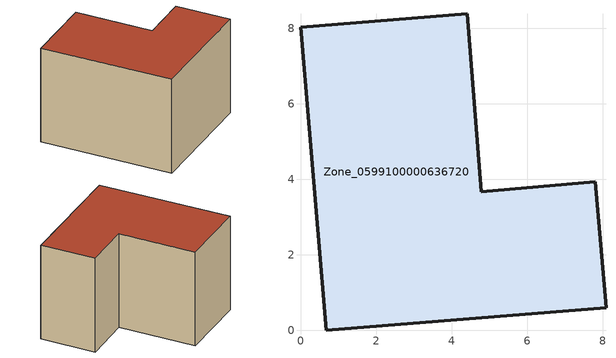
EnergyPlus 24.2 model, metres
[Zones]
Zone_0599100000636720
 floor ground (C_G): 0.69,0 0,8.02 4.41,8.38 4.79,3.67 7.81,3.93 8.09,0.59 z0
 wall outside (C_F): 0.69,0 8.09,0.59 7.81,3.93 4.79,3.67 4.41,8.38 0,8.02 0.69,0 z0:6.01
 roof outside (C_R): 0,8.02 0.69,0 8.09,0.59 7.81,3.93 4.79,3.67 4.41,8.38 z6.01
[BUILDING]
Pand.0599100000636720: North Axis=0; Terrain=City; Loads Convergence Tolerance Value=0.04; Temperature Convergence Tolerance Value=0.4; Solar Distribution=FullExterior; Maximum Number of Warmup Days=25; Minimum Number of Warmup Days=1
[Site:Location]
Rotterdam.The.Hague.AP_ZH_NLD Design_Conditions: Latitude=51.96; Longitude=4.45; Time Zone=1; Elevation=-4.5
[SITE:GROUNDTEMPERATURE:BUILDINGSURFACE]
18, 18, 18, 18, 18, 18, 18, 18, 18, 18, 18, 18
[MATERIAL] Thermal Absorptance=0.9; Solar Absorptance=0.7; Visible Absorptance=0.7
Name | Roughness | Thickness | Conductivity | Density | Specific Heat
G.TC.1946-1964 | MediumSmooth | 0.15 | 1 | 540 | 1210
F.TC.1946-1964 | Rough | 0.3 | 0.857143 | 1920 | 840
R.TC.1946-1964 | MediumRough | 0.2 | 0.235294 | 1500 | 1000
[CONSTRUCTION]
C_G: G.TC.1946-1964
C_F: F.TC.1946-1964
C_R: R.TC.1946-1964
[ZONE]
Zone_0599100000636720: Type=1; Multiplier=1; Ceiling Height=Autocalculate; Volume=Autocalculate; Floor Area=autocalculate; Part of Total Floor Area=Yes
[ZONEINFILTRATION:DESIGNFLOWRATE]
Infil_Zone_0599100000636720: Zone or ZoneList or Space or SpaceList=Zone_0599100000636720; Schedule=AlwaysOn; Design Flow Rate Calculation Method=Flow/Area; Flow Rate per Floor Area=0.003; Constant Term Coefficient=1; Temperature Term Coefficient=0; Velocity Term Coefficient=0; Velocity Squared Term Coefficient=0
[HVACTEMPLATE:ZONE:IDEALLOADSAIRSYSTEM]
Zone_0599100000636720: Maximum Heating Supply Air Temperature=50; Minimum Cooling Supply Air Temperature=13; Maximum Heating Supply Air Humidity Ratio=0.0156; Minimum Cooling Supply Air Humidity Ratio=0.0077; Heating Limit=NoLimit; Cooling Limit=NoLimit; Dehumidification Control Type=ConstantSensibleHeatRatio; Cooling Sensible Heat Ratio=0.7; Dehumidification Setpoint=60; Humidification Control Type=None; Humidification Setpoint=30; Outdoor Air Method=None; Outdoor Air Flow Rate per Person=0.00944; Outdoor Air Flow Rate per Zone Floor Area=0; Outdoor Air Flow Rate per Zone=0; Demand Controlled Ventilation Type=None; Outdoor Air Economizer Type=NoEconomizer; Heat Recovery Type=None; Sensible Heat Recovery Effectiveness=0.7; Latent Heat Recovery Effectiveness=0.65
[ZONECONTROL:THERMOSTAT]
ThermostatControl_Zone_0599100000636720: Zone or ZoneList=Zone_0599100000636720; Control Type Schedule=DualSetpointControlType; Control 1=Thermostat_Zone_0599100000636720; Temperature Difference Between Cutout And Setpoint=0
[THERMOSTATSETPOINT:DUALSETPOINT]
Thermostat_Zone_0599100000636720: Heating Setpoint Temperature Schedule=HeatingSetpoint_Zone_0599100000636720; Cooling Setpoint Temperature Schedule=CoolingSetpoint_Zone_0599100000636720
[SCHEDULE:COMPACT]
HeatingSetpoint_Zone_0599100000636720: Through: 12/31, For: AllDays, Until: 24:00, 21
CoolingSetpoint_Zone_0599100000636720: Through: 12/31, For: AllDays, Until: 24:00, 24
DualSetpointControlType: Through: 12/31, For: AllDays, Until: 24:00, 4
AlwaysOn: Through: 12/31, For: AllDays, Until: 24:00, 1
